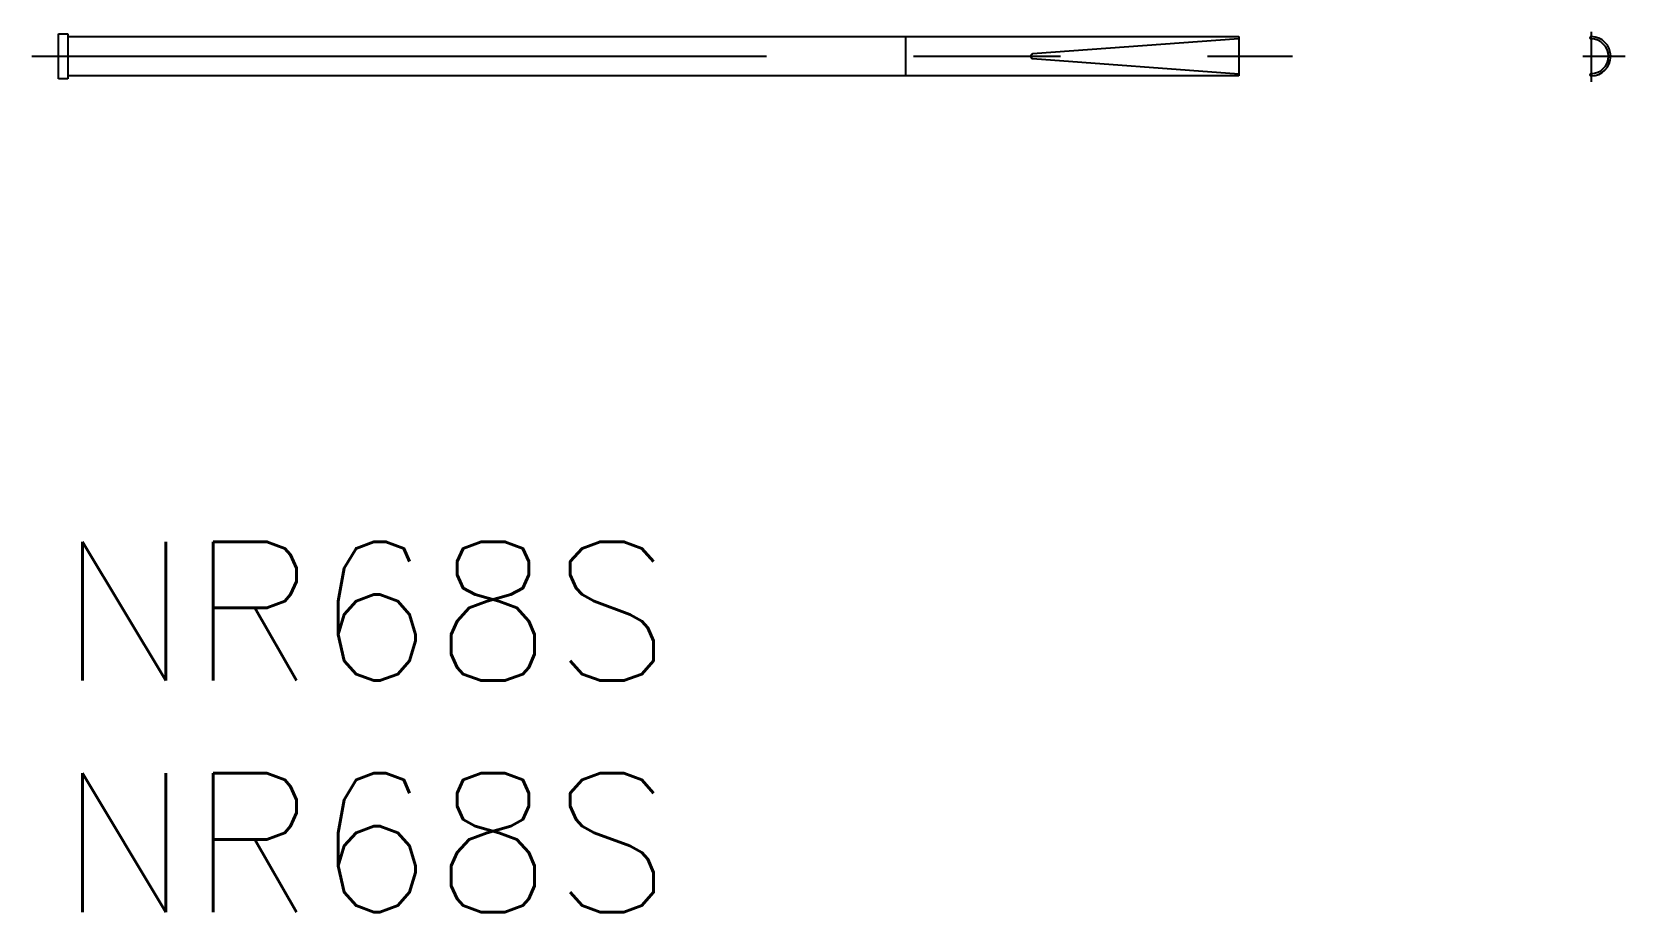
# Model space of a CAD drawing. Extents: x -0.6 to 33.8, y -8 to 11.
import ezdxf

# ---------------------------------------------------------------- set-up
doc = ezdxf.new("R2010")
doc.units = 0
doc.header["$LTSCALE"] = 0.5
doc.linetypes.add('CENTER', pattern=[50.8, 31.75, -6.35, 6.35, -6.35])
doc.layers.get('0').update_dxf_attribs({"linetype": 'CONTINUOUS'})
for name, color, linetype in [('MSM_CENTER', 1, 'CENTER'), ('MSM_CONTINUOUS', 7, 'CONTINUOUS'), ('MSM_PART_NUMBER', 7, 'CONTINUOUS')]:
    doc.layers.add(name, color=color, linetype=linetype)
doc.styles.get("Standard").update_dxf_attribs({"font": 'txt.shx', "height": 3, "bigfont": 'bigfont.shx'})

# ---------------------------------------------------------------- blocks, each defined once
blk = doc.blocks.new('*U3')
at = {"layer": 'MSM_PART_NUMBER'}
blk.add_text('NR68S', height=3, dxfattribs=at).set_placement((0, -3))
blk = doc.blocks.new('*U4')
at = {"layer": 'MSM_PART_NUMBER'}
blk.add_text('NR68S', height=3, dxfattribs=at).set_placement((0, -8))

msp = doc.modelspace()

# ---------------------------------------------------------------- linework, layer by layer
for p, q in [((12.85, 10.06), (12.85, 10.06)), ((19.175, 10.06), (19.175, 10.06))]:
    msp.add_line(p, q)
at = {"layer": 'MSM_CENTER'}
for p, q in [((33.11, 11.013), (33.11, 9.934)), ((-0.577, 10.485), (26.662, 10.485)), ((32.932, 10.485), (33.847, 10.485))]:
    msp.add_line(p, q, dxfattribs=at)
at = {"layer": 'MSM_CONTINUOUS'}
for p, q in [((0, 10), (0, 10.97)), ((0, 10.97), (0.2, 10.97)), ((0.2, 10.97), (0.2, 10)), ((0.2, 10.91), (25.5, 10.91)), ((18.3, 10.91), (18.3, 10.06)), ((25.5, 10.86), (21.046, 10.535)), ((25.5, 10.91), (25.5, 10.06)), ((21.046, 10.435), (25.5, 10.11)), ((0.2, 10), (0, 10)), ((25.5, 10.06), (0.2, 10.06))]:
    msp.add_line(p, q, dxfattribs=at)
for centre, radius, start, end in [((33.11, 10.885), 0.025, 89.7194, 270.2806), ((33.11, 10.485), 0.425, 270, 90), ((33.11, 10.485), 0.375, 270, 90), ((21.05, 10.485), 0.05, 94.1754, 265.8246), ((33.11, 10.085), 0.025, 89.7194, 270.2806)]:
    msp.add_arc(centre, radius, start, end, dxfattribs=at)

# ---------------------------------------------------------------- block references
for name in ['*U3', '*U4']:
    msp.add_blockref(name, (0, 0), dxfattribs=at)

doc.saveas('drawing.dxf')
